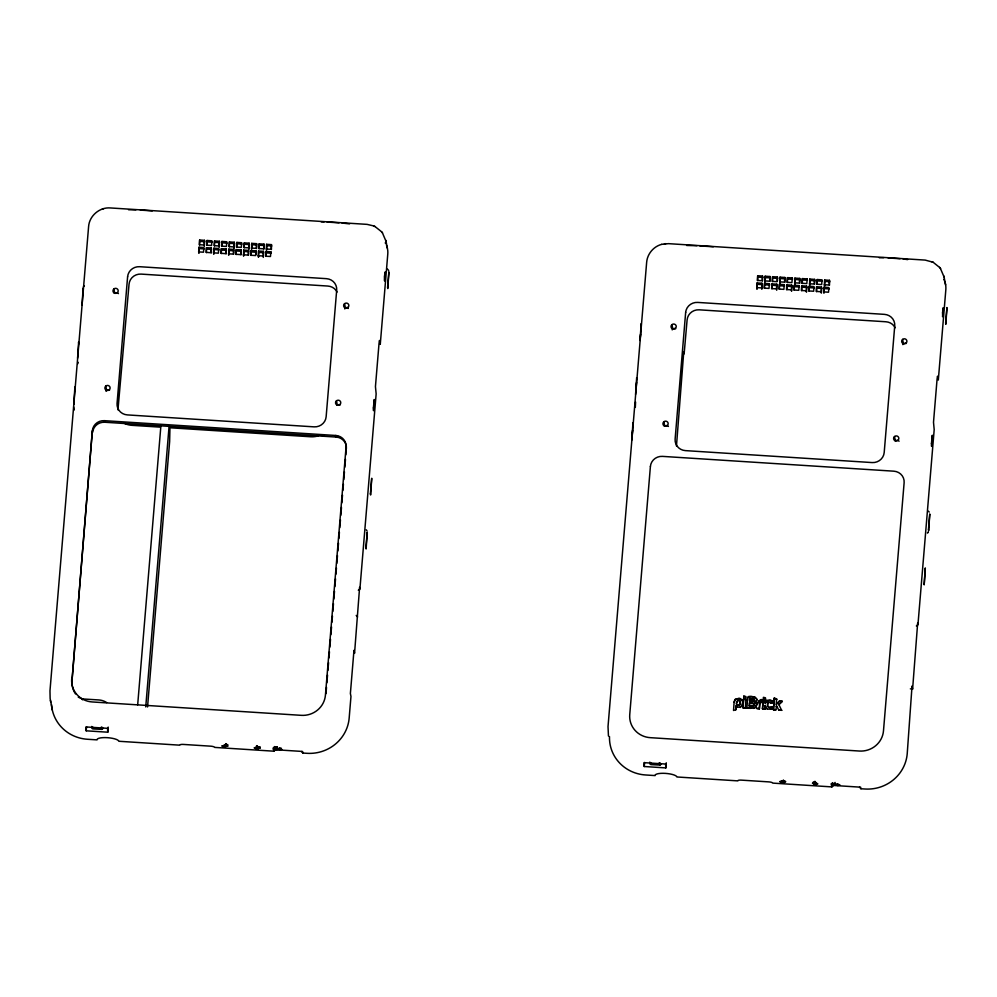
<?xml version="1.0" encoding="UTF-8"?>
<svg xmlns="http://www.w3.org/2000/svg" width="997" height="997" viewBox="0 0 997 997"><rect width="100%" height="100%" fill="white"/><g stroke="black" fill="none" stroke-linecap="round" stroke-linejoin="round"><path stroke-width="1.5" d="M385.241 272.169L384.83 277.104L385.216 272.056M635.326 407.387L635.575 401.978M742.678 701.963L742.329 705.191L740.185 707.496M384.568 277.527L384.63 279.845L384.854 279.035M942.614 313.245L942.788 315.401M259.806 748.236L259.918 746.803L259.594 748.286L254.148 747.875L256.777 747.077L259.594 748.286M384.929 273.39L384.929 272.754L384.73 275.047M942.975 309.107L942.988 308.472L942.676 310.977M373.838 225.97L367.133 224.375L110.43 207.949C99.663 206.99 89.306 215.826 88.596 226.606L49.975 690.859L50.137 698.511L52.318 710.063M661.721 244.34C653.596 246.433 647.29 253.948 646.654 262.311L608.02 726.576L608.457 736.06M384.506 277.066L384.63 275.259M942.551 312.784L942.963 309.332M384.643 276.244L384.555 281.004L384.979 278.001M942.688 311.961L942.601 316.722L943.037 313.719M75.037 388.755L74.887 386.961L73.828 404.246L73.84 403.149M78.775 343.791L78.626 341.996L77.579 358.185M633.095 424.473L632.933 422.641L631.886 439.964L632.609 430.23M942.888 312.073L942.863 312.784M943.262 308.497L943.262 307.761L942.9 312.734M385.104 277.677L385.266 274.511L384.942 279.285M943.087 313.07L943.324 310.217L942.826 316.136M75.523 693.949A22.42 21.598 -11.1 0 1 72.008 680.515L92.347 430.741A11.216 10.805 -11.1 0 1 104.411 420.672L335.815 435.477A11.216 10.805 -11.1 0 1 346.071 446.98L345.872 454.769M72.008 680.515L92.347 430.741M108.199 727.087L107.776 732.197L86.203 730.813L86.54 726.776M137.673 704.854L160.891 425.844M145.736 706.935L169.079 426.367M147.544 706.948L169.64 441.509L169.951 427.763L310.578 436.761A20.551 19.803 -11.1 0 0 318.541 435.751M198.665 251.905L199.051 247.219L203.887 247.53L203.5 252.204L198.665 251.905L198.939 253.275L199.051 247.219M204.472 245.225L204.485 240.339L199.649 240.028L199.263 244.701L204.098 245.013L204.373 246.396M199.637 244.913L199.649 240.028M204.098 245.013L204.485 240.339M206.491 247.705L206.105 252.378L210.94 252.69L211.327 248.004L206.491 247.705L206.479 252.59M207.089 240.501L206.703 245.187L211.538 245.486L211.925 240.813L207.089 240.501L207.077 245.399M211.314 252.902L211.327 248.004M213.545 252.852L213.931 248.178L218.767 248.49L218.38 253.163L213.545 252.852L213.819 254.235L213.931 248.178M219.352 246.184L219.377 241.286L214.529 240.987L214.143 245.661L218.979 245.972L219.253 247.343M214.517 245.873L214.529 240.987M218.979 245.972L219.377 241.286M221.371 248.652L220.985 253.325L225.821 253.637L226.219 248.963L221.371 248.652L221.359 253.537M221.97 241.461L221.583 246.134L226.419 246.446L226.818 241.773L221.97 241.461L221.957 246.346M226.194 253.849L226.219 248.963M229.086 250.509L228.699 255.182L228.824 249.125L233.659 249.437L233.921 250.82L229.086 250.509L228.824 249.125M229.422 241.935L229.023 246.608L233.859 246.92L234.133 248.303L234.519 243.629L234.258 242.246L229.422 241.935L229.397 246.82M233.659 249.437L233.261 254.11L228.425 253.799M233.859 246.92L234.258 242.246M233.634 254.322L233.834 251.992M236.264 249.599L235.865 254.285L240.701 254.596L241.1 249.911L236.264 249.599L236.239 254.497M236.862 242.408L236.463 247.082L241.299 247.393L241.698 242.72L236.862 242.408L236.837 247.293M241.075 254.808L241.1 249.911M243.966 251.456L243.58 256.142L243.704 250.085L248.54 250.397L248.801 251.767L243.966 251.456L243.704 250.085M244.302 242.882L243.904 247.568L248.739 247.867L249.013 249.25L249.4 244.577L249.138 243.193L244.302 242.882L244.277 247.779M248.54 250.397L248.141 255.07L243.305 254.758M248.739 247.867L249.138 243.193M248.515 255.282L248.714 252.939M251.144 250.559L250.745 255.232L255.593 255.544L255.98 250.87L251.144 250.559L251.119 255.444M251.618 249.424L251.743 243.368L256.578 243.667L256.84 245.05L252.004 244.739L251.743 243.368M251.718 248.253L252.004 244.739M256.578 243.667L256.192 248.353L251.344 248.041M256.055 254.584L255.98 250.87M256.553 248.565L256.752 246.222M258.584 251.032L258.46 257.089L258.584 251.032L263.42 251.344L263.395 256.229M259.183 243.841L258.796 248.515L263.632 248.826L264.018 244.153L259.183 243.841L259.158 248.727M263.295 257.4L263.42 251.344M263.993 249.038L264.018 244.153M224.263 744.859L223.154 746.815L224.013 745.494M266.025 251.506L265.638 256.192L270.474 256.491L270.86 251.817L266.025 251.506L266 256.403M266.498 250.372L266.623 244.315L271.458 244.626L271.433 249.512M223.777 746.94L227.839 746.142L225.285 745.756L225.409 744.31M266.598 249.2L266.623 244.315M224.138 746.292C217.508 745.482 226.942 746.84 225.808 743.662M225.696 745.095L226.02 743.662M225.285 745.756L226.307 745.22L226.207 743.687M226.307 745.22L226.419 743.787M227.64 745.993L227.765 744.56M271.458 244.626L271.072 249.3L266.236 248.988M258.41 747.451C257.924 751.451 253.886 746.504 258.472 747.326M256.241 748.859L256.603 745.644M256.665 748.959L256.79 747.526M256.777 747.077L256.902 745.631M257.089 747.127L257.201 745.681M257.164 749.021L257.351 745.781M257.65 749.021L257.762 747.588M258.036 748.984L258.161 747.538M258.36 748.772L258.248 746.628M259.108 748.236L259.232 746.79M259.432 748.286L259.544 746.84M276.244 748.062L274.499 747.04L274.549 749.408L273.49 749.333L273.614 747.9M274.399 746.566L274.287 747.999L276.032 749.021L275.97 746.666M274.549 749.408L274.499 747.04M277.191 749.57L277.029 746.728L277.191 749.57L276.119 749.507L276.144 747.576M346.071 446.98L325.421 695.183A22.42 21.598 -11.1 0 1 301.306 715.335L92.223 701.95A22.42 21.598 -11.1 0 1 71.697 678.945M325.994 693.65L326.505 687.444M326.891 682.795L327.539 675.044M327.926 670.383L328.574 662.631M328.96 657.97L329.471 651.764M329.857 647.115L330.505 639.364M330.892 634.703L331.54 626.951M331.926 622.302L332.45 616.096M332.836 611.435L333.472 603.683M333.87 599.023L334.506 591.271M334.892 586.622L335.54 578.858M335.927 574.21L336.45 568.003M336.836 563.355L337.485 555.591M337.871 550.942L338.506 543.178M338.893 538.53L339.416 532.323M339.803 527.675L340.451 519.911M340.837 515.262L341.485 507.51M341.871 502.849L342.507 495.098M342.893 490.437L343.417 484.243M343.803 479.582L344.451 471.83M344.837 467.169L345.485 459.418M358.309 590.249L359.917 588.903L359.605 587.333L354.558 653.284L353.972 650.331L350.383 693.501L350.969 696.454L349.174 718.039A39.244 37.799 -11.1 0 1 306.964 753.308L302.876 753.047L301.505 751.514M359.917 588.903L376.143 393.902L375.445 386.587L379.047 343.23L379.471 340.488L380.268 344.326L387.783 254.023A20.551 19.803 -11.1 0 0 386.512 245.436M635.874 391.023L636.597 382.387M640.597 334.182L640.049 340.476L641.158 323.726L640.959 329.87M666.258 762.792L665.834 767.902L644.249 766.519L644.585 762.493M676.464 446.008L683.743 351.953L684.129 353.923L687.107 319.887A11.216 10.805 -11.1 0 1 699.159 309.818L885.922 321.769A11.216 10.805 -11.1 0 1 895.144 327.776M757.109 282.936L756.985 288.993L757.109 282.936L761.945 283.248L761.92 288.133M757.708 275.745L757.321 280.419L762.157 280.73L762.543 276.044L757.708 275.745L757.683 280.631M761.82 289.304L761.945 283.248M762.518 280.942L762.543 276.044M764.549 283.41L764.163 288.083L768.999 288.395L769.385 283.721L764.549 283.41L764.525 288.295M765.023 282.276L765.148 276.219L769.983 276.53L770.257 277.901L765.422 277.602L765.148 276.219M765.123 281.104L765.422 277.602M769.983 276.53L769.597 281.204L764.761 280.892M769.958 281.416L770.158 279.073M742.665 702.935C743.039 706.35 738.141 709.154 736.147 705.839L735.823 709.914M735.948 709.49L736.147 705.839M776.8 289.08L776.825 284.195L771.99 283.883L771.603 288.569L776.439 288.868L776.713 290.252M772.588 276.692L772.201 281.366L777.037 281.677L777.423 277.004L772.588 276.692L772.563 281.578M771.965 288.781L771.99 283.883M776.439 288.868L776.825 284.195M777.498 280.718L777.423 277.004M745.93 699.919L745.37 707.97L742.989 707.82L743.637 698.648L745.955 699.882L745.656 699.109M742.989 707.82L743.637 698.648M779.43 284.357L779.043 289.043L783.879 289.354L784.265 284.668L779.43 284.357L779.405 289.255M780.028 277.166L779.916 283.223L780.028 277.166L784.863 277.478L784.838 282.363M750.891 708.331L746.878 708.069L747.775 697.065L748.971 696.404L754.854 696.965L756.823 699.533M754.156 703.907L753.732 706.088L749.37 706.175L749.532 702.81L753.271 703.134L754.243 704.306L753.844 703.421M754.343 700.318L754.218 699.371C755.34 702.835 747.202 702.237 749.894 698.448L753.445 698.747L754.293 699.769M784.863 277.478L784.477 282.151L779.642 281.839M749.37 706.175L749.532 702.81M749.769 701.252L749.894 698.448M786.87 284.843L786.483 289.516L791.319 289.828L791.593 291.211L791.979 286.525L791.705 285.154L786.87 284.843L786.845 289.728M787.468 277.64L787.082 282.325L791.917 282.625L792.303 277.951L787.468 277.64L787.443 282.537M791.319 289.828L791.705 285.154M794.31 285.316L793.924 289.99L798.759 290.301L799.145 285.628L794.31 285.316L794.285 290.202M794.908 278.126L794.796 284.182L794.908 278.126L799.744 278.425L799.731 283.322M761.845 702.561L762.63 702.611C763.528 694.323 753.346 705.053 756.972 708.717L759.365 708.867L759.664 703.957M759.365 708.867L759.851 703.109L760.898 702.224L762.63 702.611M762.555 702.212L762.755 699.869M764.923 709.228L765.123 705.577L764.923 709.228L762.468 708.68L763.191 699.906L765.522 701.14C763.129 706.885 770.606 695.607 773.211 702.711M762.543 709.079L763.191 699.906M799.744 278.425L799.357 283.111L794.522 282.799M765.646 699.296L765.422 697.788L763.403 697.327L763.253 699.146L765.721 699.695L763.328 699.533M765.397 703.608L765.522 701.14M801.75 285.79L801.364 290.463L806.199 290.775L806.473 292.158L806.86 287.485L806.585 286.102L801.75 285.79L801.725 290.675M802.348 278.599L801.962 283.273L806.797 283.584L807.184 278.911L802.348 278.599L802.336 283.484M806.199 290.775L806.585 286.102M778.757 710.113L781.623 710.3L778.757 710.113L776.626 705.839L775.816 709.926L773.423 709.764L774.295 698.025L776.538 698.86L776.277 704.381L779.455 701.327L782.321 701.514L778.794 704.667L782.234 701.115L779.367 700.941L776.277 704.381M773.423 709.764L774.295 698.025M809.19 286.264L808.804 290.95L813.639 291.249L814.026 286.575L809.19 286.264L809.178 291.161M809.788 279.073L809.676 285.13L809.788 279.073L814.624 279.384L814.611 284.27M814.624 279.384L814.237 284.058L809.402 283.746M816.63 286.75L816.244 291.423L821.079 291.735L821.354 293.106L821.74 288.432L821.466 287.049L816.63 286.75L816.618 291.635M817.228 279.546L816.842 284.22L821.678 284.531L822.064 279.858L817.228 279.546L817.216 284.432M821.079 291.735L821.466 287.049M783.455 780.028L783.343 781.461C790.272 780.776 779.704 785.025 781.324 781.087M781.424 782.62L781.399 781.137M781.611 782.645L782.072 781.199L781.822 782.657M781.274 782.583L782.309 780.564M823.684 291.897L824.07 287.223L828.906 287.535L828.519 292.208L823.684 291.897L823.958 293.28M824.669 280.02L824.556 286.089L824.669 280.02L829.504 280.331L829.492 285.229M824.058 292.109L824.07 287.223M829.504 280.331L829.118 285.017L824.282 284.706M813.265 783.443C817.976 782.059 815.172 787.281 814.412 783.131C815.035 782.471 816.842 783.443 817.852 783.904C815.509 782.009 810.349 785.225 813.39 782.009M814.3 784.577L814.125 783.006M814.437 782.869L814.549 781.436M814.474 783.069L814.586 781.636M814.723 784.676L814.836 783.231M815.21 784.726L815.396 781.486M815.696 784.739L816.468 783.156L816.344 784.602M816.094 784.689L816.207 783.256M832.607 785.113L832.545 782.757L832.607 785.113L831.548 785.05L831.66 783.605M832.333 783.704L834.078 784.726L834.202 783.293M834.078 784.726L833.903 783.816L835.361 783.841L835.237 785.287L834.177 785.212L834.29 783.779M835.087 782.446L835.237 785.287M910.373 688.852L912.616 689.002L917.664 623.05L917.963 624.608L916.355 625.954M917.963 624.608L934.189 429.62L933.504 422.292L937.093 378.935L937.529 376.193L938.314 380.031L945.829 289.728A20.551 19.803 -11.1 0 0 944.57 281.142M384.692 275.571L384.692 274.561M82.078 304.235L82.066 305.331L83.1 288.008L83.287 288.918M384.904 273.627L384.78 274.586M77.778 363.768L78.252 362.347M734.216 702.249C734.153 698.386 739.786 697.364 741.992 699.956M757.334 704.455L759.091 700.991L762.83 700.268M756.711 704.829L754.754 707.683L746.878 708.069M736.484 703.022L738.54 700.081L736.621 701.464L736.521 704.131M924.194 584.616L925.303 567.941L924.169 584.678M756.748 699.782L755.203 702.436L756.586 700.579M767.516 704.941C766.917 700.704 772.039 703.346 770.731 702.573M740.297 702.885L738.976 705.215L736.845 704.941L739.064 705.602L740.16 704.331L739.948 700.866L738.54 700.081M754.131 705.664L754.218 704.605M754.193 700.854L754.268 699.931M747.725 697.912C749.258 695.345 755.19 696.467 756.686 698.959M635.563 394.426L636.672 377.676L636.846 378.586M765.322 703.221C765.821 695.981 778.794 703.919 771.03 703.084M767.64 706.35L769.161 707.347L773.198 706.649C772.114 710.238 765.958 710.126 765.235 706.337M773.198 706.649L772.625 708.231M777.324 707.035L776.015 706.2M760.898 702.224L759.851 703.109M83.449 286.762L84.334 285.803M927.933 532.498L927.384 532.984L928.307 531.974M344.788 308.92L345.423 308.135A2.617 2.517 -11.1 0 1 348.302 307.774M902.846 344.626L903.469 343.853A2.617 2.517 -11.1 0 1 906.36 343.479M768.812 702.1L767.702 703.259L767.565 706.25M749.283 705.776L754.044 705.265M749.694 700.866L754.118 700.467M51.508 704.555A39.244 37.799 -11.1 0 0 87.462 739.263L97.045 739.874A10.955 2.841 4.8 0 1 107.389 737.68A10.955 2.841 4.8 0 1 118.855 741.269L179.772 745.17A3.739 0.972 4.8 0 1 183.298 744.423L210.753 746.18A3.739 0.972 4.8 0 1 214.667 747.401L273.851 751.19L275.459 749.844M773.273 707.035L769.235 707.745L767.478 705.851M609.491 736.559A39.244 37.799 -11.1 0 0 645.52 774.968L655.104 775.579A10.955 2.841 4.8 0 1 665.435 773.385A10.955 2.841 4.8 0 1 676.913 776.975L737.817 780.875A3.739 0.972 4.8 0 1 741.344 780.128L768.799 781.885A3.739 0.972 4.8 0 1 772.712 783.106L831.909 786.895L833.517 785.549M772.189 708.693L771.08 709.353M742.379 700.679L739.762 698.286L735.15 699.271L734.141 701.863L733.53 710.475L735.462 709.876M783.343 781.461L784.352 780.938L783.617 780.813M102.367 209.034L103.676 208.635M661.746 244.34L668.489 243.654L925.191 260.092L933.13 262.248L939.735 267.557M281.353 748.249L279.185 748.236M784.602 780.713L779.654 781.623L782.196 782.009M753.209 708.418L756 707.247L756.673 703.894M100.884 727.461L101.47 727.386A1.496 1.446 -11.1 0 0 101.968 727.112M102.878 728.097A1.496 1.446 -11.1 0 1 101.856 729.368L93.095 728.919A1.496 1.446 -11.1 0 1 91.724 727.374M658.942 763.179L659.516 763.104A1.496 1.446 -11.1 0 0 660.026 762.817M660.936 763.802A1.496 1.446 -11.1 0 1 659.902 765.073L651.141 764.624A1.496 1.446 -11.1 0 1 649.77 763.091M664.401 243.804L665.759 243.667M814.973 783.492L813.839 783.63L814.001 784.452M135.904 209.831L128.563 209.756M140.365 210.105L152.279 210.878M324.162 221.87L321.233 221.857M327.128 222.069L339.042 222.83M342.008 223.016L349.561 223.889M696.928 245.723L686.621 245.461M699.906 245.923L713.304 246.77M883.703 257.675L879.342 257.799M888.165 257.961L900.067 258.721M903.045 258.921L907.606 259.606M199.923 241.411L204.759 241.723M207.364 241.885L212.199 242.196M214.804 242.358L219.639 242.67M222.244 242.844L227.079 243.143M229.684 243.318L234.519 243.629M237.124 243.791L241.959 244.103M244.564 244.265L249.4 244.577M259.444 245.225L264.292 245.524M266.897 245.698L271.732 246.01M757.982 277.116L762.817 277.428M772.862 278.076L777.697 278.387M780.302 278.549L785.138 278.861M787.742 279.023L792.578 279.334L792.303 277.951M795.182 279.496L800.018 279.808M802.622 279.983L807.458 280.282L807.184 278.911M810.062 280.456L814.898 280.768M817.503 280.93L822.338 281.241M824.943 281.403L829.778 281.715M199.325 248.602L204.161 248.914M206.765 249.076L211.601 249.387M214.205 249.562L219.041 249.861M221.646 250.035L226.481 250.347M236.526 250.982L241.361 251.294M251.406 251.942L256.241 252.253M258.846 252.415L263.694 252.727M266.286 252.889L271.134 253.201L270.86 251.817M757.384 284.319L762.219 284.631M764.824 284.793L769.659 285.105L769.385 283.721M772.264 285.267L777.099 285.578M779.704 285.74L784.539 286.052L784.265 284.668M787.144 286.226L791.979 286.525M794.584 286.7L799.42 287.011L799.145 285.628M802.024 287.173L806.86 287.485M809.464 287.647L814.3 287.959M816.904 288.121L821.74 288.432M824.345 288.607L829.18 288.906M756.723 287.61L761.558 287.921M258.186 255.706L263.034 256.017M319.364 435.178L323.963 435.465M334.705 436.163L337.784 436.35M92.659 432.324A11.216 10.805 -11.1 0 1 104.71 422.242L336.126 437.06A11.216 10.805 -11.1 0 1 346.383 448.563M160.28 427.14L132.003 425.333A20.551 19.803 -11.1 0 1 124.301 423.326M774.37 698.423L776.626 699.246M749.968 698.847L753.931 698.972M743.712 699.047L745.731 699.508M763.266 700.293L765.21 700.368M749.607 703.209L752.448 703.384M742.902 707.434L745.37 707.97M756.897 708.319L759.29 708.481M762.468 708.68L764.849 708.83M773.348 709.378L775.816 709.926M78.277 697.19L82.327 698.922L98.815 699.956A16.176 15.578 -11.1 0 1 106.691 702.561M274.674 747.962L273.215 747.937L273.49 749.333M275.845 748.099L277.303 748.136M832.732 783.679L831.274 783.642L831.548 785.05M859.551 787.219L860.922 788.752L865.022 789.013A39.244 37.799 -11.1 0 0 907.22 753.744L912.031 686.036L912.616 689.002M258.136 748.074L256.042 747.825L255.942 748.735M933.13 262.248L931.759 261.625M374.934 226.481L381.677 231.84M373.713 225.92L375.071 226.543M832.433 784.19L834.177 785.212M274.374 748.485L276.119 749.507M767.241 709.228L765.123 705.577M755.128 702.038L756.748 704.293M755.203 702.436L756.486 703.546M928.269 511.162L929.254 512.059M387.397 269.028L388.693 270.511M770.806 702.972L770.22 702.187M737.232 707.322L736.222 706.225M740.347 702.125L739.375 700.305M356.216 615.423L357.587 616.956M366.273 529.806L367.033 530.89M940.42 268.455L944.072 276.992M382.374 232.737L386.013 241.286M939.598 267.383L940.57 268.629M381.552 231.678L382.512 232.912M778.719 704.281L781.623 710.3M736.447 703.732L736.845 704.941M742.304 700.28L742.64 701.477M73.641 406.926L74.264 409.979M50.398 700.355L50.76 702.175M943.885 276.044L945.617 284.88M902.609 339.416L903.469 343.853M894.521 436.536L895.393 440.973A2.617 2.517 -11.1 0 1 899.07 441.21M860.922 788.752L860.61 787.181L831.598 785.324L831.909 786.895M671.941 324.648L672.813 329.085M663.865 421.768L664.725 426.205A2.617 2.517 -11.1 0 1 668.414 426.442M659.516 763.104L659.902 765.073M385.827 240.327L387.372 248.216M347.941 307.5L348.127 308.484M344.551 303.699L345.423 308.135M336.475 400.819L337.335 405.256A2.617 2.517 -11.1 0 1 340.226 404.894M335.815 435.477L336.126 437.06M302.876 753.047L302.565 751.464L273.539 749.607L273.851 751.19M113.882 288.943L114.755 293.38A2.617 2.517 -11.1 0 1 118.444 293.617M105.807 386.063L106.679 390.5M104.411 420.672L104.71 422.242M101.47 727.386L101.856 729.368M82.327 698.922L82.502 699.807M742.553 701.09L742.753 702.362M776.538 698.86L776.675 699.657M745.881 699.495L746.005 700.318M665.834 767.902L665.797 767.565A18.681 1.321 -86.3 0 1 665.635 764.038L644.062 762.655A18.681 1.321 -86.3 0 0 644.212 766.182L644.249 766.519M107.776 732.197L107.738 731.86A18.681 1.321 -86.3 0 1 107.589 728.321L86.004 726.95A18.681 1.321 -86.3 0 0 86.166 730.477L86.203 730.813M756.748 699.146L756.835 700.181M943.76 279.372A20.551 19.803 -11.1 0 1 944.196 280.244M650.754 762.655A1.496 1.446 -11.1 0 1 649.732 762.157M672.177 329.87A2.617 2.517 -11.1 0 1 675.692 328.723M385.241 242.807A20.551 19.803 -11.1 0 1 385.714 243.667M118.045 409.941A11.216 10.805 -11.1 0 1 118.07 408.521L129.049 284.182A11.216 10.805 -11.1 0 1 141.113 274.1L327.863 286.052A11.216 10.805 -11.1 0 1 337.086 292.071M92.696 726.938A1.496 1.446 -11.1 0 1 91.687 726.452M106.043 391.273A2.617 2.517 -11.1 0 1 109.558 390.126M373.389 407.873L373.551 410.689L374.274 399.51L373.389 407.873M931.447 443.578L931.609 446.407L932.32 435.215L931.447 443.578M365.924 547.627L366.111 548.973L367.232 532.199L365.924 547.627M370.41 493.677L370.61 495.011L371.719 478.261L370.41 493.677M387.584 287.248L387.783 288.582L388.905 271.82L387.584 287.248M928.469 529.382L928.656 530.728L929.777 513.953L928.469 529.382M945.642 322.953L945.829 324.299L946.938 307.537L945.642 322.953M281.653 749.27C276.904 751.526 277.764 745.98 281.653 749.27M839.711 784.975C835.012 787.231 835.76 781.71 839.711 784.975M127.604 276.78L117.06 403.399A11.216 10.805 -11.1 0 0 127.329 414.902L314.092 426.853A11.216 10.805 -11.1 0 0 326.144 416.771L336.687 290.164A11.216 10.805 -11.1 0 0 326.418 278.661L139.655 266.71A11.216 10.805 -11.1 0 0 127.604 276.78M650.405 466.459L629.743 714.65A22.42 21.598 -11.1 0 0 650.281 737.668L859.364 751.04A22.42 21.598 -11.1 0 0 883.479 730.888L904.129 482.698A11.216 10.805 -11.1 0 0 893.86 471.182L662.457 456.377A11.216 10.805 -11.1 0 0 650.405 466.459M685.649 312.497L675.119 439.104A11.216 10.805 -11.1 0 0 685.375 450.619L872.138 462.571A11.216 10.805 -11.1 0 0 884.202 452.488L894.733 325.869A11.216 10.805 -11.1 0 0 884.476 314.367L697.713 302.415A11.216 10.805 -11.1 0 0 685.649 312.497M743.849 696.08L743.7 697.888L746.092 698.05L745.868 696.542L743.849 696.08M278.886 748.697L280.568 749.37L278.886 748.697M836.944 784.415L838.614 785.088L837.069 784.315M902.808 343.404A2.617 2.517 -11.1 0 0 906.896 341.473A2.617 2.517 -11.1 0 0 903.17 339.042A2.617 2.517 -11.1 0 0 902.808 343.404M894.733 440.524A2.617 2.517 -11.1 0 0 898.82 438.593A2.617 2.517 -11.1 0 0 895.094 436.163A2.617 2.517 -11.1 0 0 894.733 440.524M672.152 328.649A2.617 2.517 -11.1 0 0 676.24 326.717A2.617 2.517 -11.1 0 0 672.514 324.287A2.617 2.517 -11.1 0 0 672.152 328.649M664.064 425.769A2.617 2.517 -11.1 0 0 668.152 423.837A2.617 2.517 -11.1 0 0 664.438 421.407A2.617 2.517 -11.1 0 0 664.064 425.769M344.763 307.699A2.617 2.517 -11.1 0 0 348.85 305.767A2.617 2.517 -11.1 0 0 345.124 303.337A2.617 2.517 -11.1 0 0 344.763 307.699M336.674 404.819A2.617 2.517 -11.1 0 0 340.762 402.888A2.617 2.517 -11.1 0 0 337.036 400.458A2.617 2.517 -11.1 0 0 336.674 404.819M114.094 292.931A2.617 2.517 -11.1 0 0 118.182 291.012A2.617 2.517 -11.1 0 0 114.456 288.582A2.617 2.517 -11.1 0 0 114.094 292.931M106.018 390.051A2.617 2.517 -11.1 0 0 110.106 388.132A2.617 2.517 -11.1 0 0 106.38 385.689A2.617 2.517 -11.1 0 0 106.018 390.051"/></g></svg>
